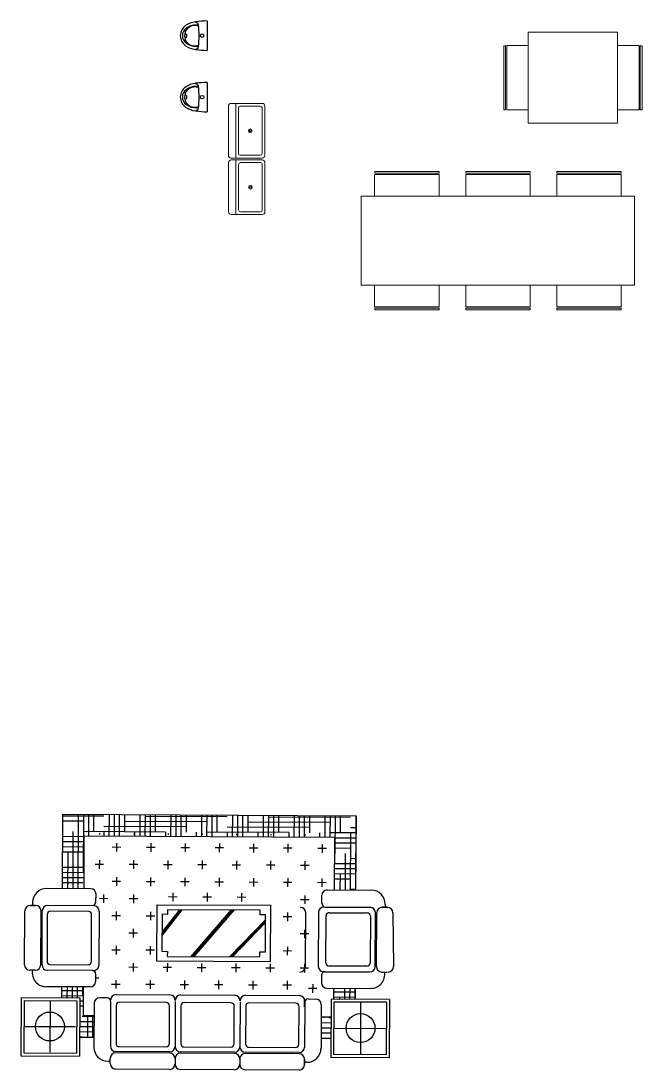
# Model space of a CAD drawing. Header units: millimetres. Extents: x 6919 to 14039, y 2520 to 4279.
# Drawn here: x 7371 to 7712, y 3694 to 4270 of the extents above; entities that cross this region are included whole.
import ezdxf

# ---------------------------------------------------------------- set-up
doc = ezdxf.new("R2010")
doc.units = ezdxf.units.MM
doc.layers.add('Edges', color=7, linetype='Continuous')
doc.layers.add('Furniture', color=252, linetype='Continuous', lineweight=0)

# ---------------------------------------------------------------- blocks, each defined once
blk = doc.blocks.new('URINARIO E-01')
at = {"layer": 'Edges'}
blk.add_line((-0.179, 0), (0.179, 0), dxfattribs=at)
blk.add_circle((0, -0.062), 0.0217, dxfattribs=at)
for centre, radius, start, end in [((1.552, 0.066), 1.733, 182.1803, 186.902), ((-0.13, -0.137), 0.0309, 96.1787, 179.6284), ((0, -1.337), 1.238, 90, 96.1787), ((-0.099, -0.134), 0.0309, 94.7005, 178.5474), ((0.049, -0.148), 0.173, 170.4634, 186.3292), ((-0.061, -0.13), 0.0619, 162.6845, 170.4634), ((0, -1.337), 1.238, 83.8213, 90), ((0.099, -0.134), 0.0309, 1.4526, 85.2995), ((0.061, -0.13), 0.0619, 9.5366, 17.3155), ((-0.049, -0.148), 0.173, 353.6708, 9.5366), ((0.13, -0.137), 0.0309, 0.3716, 83.8213), ((-1.552, 0.066), 1.733, 353.098, 357.8197), ((0.102, -0.11), 0.272, 186.902, 214.3731), ((0.068, -0.138), 0.198, 178.5474, 216.6603), ((0, -0.153), 0.124, 186.3292, 270), ((0, -0.279), 0.0309, 90, 170.5862), ((0, -0.153), 0.124, 270, 353.6708), ((0, -0.279), 0.0309, 9.4138, 90), ((-0.068, -0.138), 0.198, 323.3397, 1.4526), ((-0.102, -0.11), 0.272, 325.6269, 353.098), ((0, -0.179), 0.149, 214.3731, 270), ((0, -0.192), 0.111, 215.476, 270), ((0, -0.192), 0.111, 270, 324.524), ((0, -0.179), 0.149, 270, 325.6269)]:
    blk.add_arc(centre, radius, start, end, dxfattribs=at)
blk = doc.blocks.new('Sink-single - 30 in top')
blk.add_line((-15, -3.999996), (15, -3.999996))
for points in [[(-13.5, 0), (13.5, 0)], [(-15, -18.499996), (-15, -1.5)], [(-12.5, -5.499996), (12.5, -5.499996)], [(15, -1.5), (15, -18.499996)], [(-13.5, -17.499996), (-13.5, -6.499996)], [(13.5, -6.499996), (13.5, -17.499996)], [(13.5, -19.999996), (-13.5, -19.999996)], [(12.5, -18.499996), (-12.5, -18.499996)]]:
    blk.add_lwpolyline(points)
for radius in [1, 0.5]:
    blk.add_circle((0, -11.999996), radius)
for centre, radius, start, end in [((-13.5, -1.5), 1.5, 90, 180), ((-12.5, -6.499996), 1, 90, 180), ((12.5, -6.499996), 1, 0, 90), ((13.5, -1.5), 1.5, 0, 90), ((-13.5, -18.499996), 1.5, 180, 270), ((-12.5, -17.499996), 1, 180, 270), ((12.5, -17.499996), 1, 270, 0), ((13.5, -18.499996), 1.5, 270, 0)]:
    blk.add_arc(centre, radius, start, end)
blk = doc.blocks.new('*U15')
at = {"layer": 'Furniture'}
for points in [[(-42.68, 0), (-7.32, 0), (-7.32, 11.85), (-42.68, 11.85)], [(-42.54, 12.53), (-7.33, 12.53), (-7.33, 13.5), (-42.54, 13.5)], [(7.32, 0), (42.68, 0), (42.68, 11.85), (7.32, 11.85)], [(7.46, 12.53), (42.67, 12.53), (42.67, 13.5), (7.46, 13.5)], [(57.32, 0), (92.68, 0), (92.68, 11.85), (57.32, 11.85)], [(57.46, 12.53), (92.67, 12.53), (92.67, 13.5), (57.46, 13.5)], [(-50, 0), (100, 0), (100, -48.94), (-50, -48.94)], [(-42.68, -48.94), (-7.32, -48.94), (-7.32, -60.79), (-42.68, -60.79)], [(7.32, -48.94), (42.68, -48.94), (42.68, -60.79), (7.32, -60.79)], [(57.32, -48.94), (92.68, -48.94), (92.68, -60.79), (57.32, -60.79)], [(-42.54, -61.47), (-7.33, -61.47), (-7.33, -62.44), (-42.54, -62.44)], [(7.46, -61.47), (42.67, -61.47), (42.67, -62.44), (7.46, -62.44)], [(57.46, -61.47), (92.67, -61.47), (92.67, -62.44), (57.46, -62.44)]]:
    blk.add_lwpolyline(points, close=True, dxfattribs=at)
blk = doc.blocks.new('*U16')
at = {"layer": 'Furniture'}
for points in [[(-42.68, 0), (-7.32, 0), (-7.32, 11.85), (-42.68, 11.85)], [(-42.54, 12.53), (-7.33, 12.53), (-7.33, 13.5), (-42.54, 13.5)], [(-50, 0), (0, 0), (0, -48.94), (-50, -48.94)], [(-42.68, -48.94), (-7.32, -48.94), (-7.32, -60.79), (-42.68, -60.79)], [(-42.54, -61.47), (-7.33, -61.47), (-7.33, -62.44), (-42.54, -62.44)]]:
    blk.add_lwpolyline(points, close=True, dxfattribs=at)
blk = doc.blocks.new('Sofa')
at = {"true_color": 0x636466}
h = blk.add_hatch(dxfattribs=at)
h.set_pattern_fill('HOUND', color=251, scale=1.777755, angle=539.70477, style=0)
h.set_pattern_definition([(179.7048, (-404.0725, -108.7845), (-11.303135, -2.763981), [45.15497, -22.5775]), (269.7048, (-404.0725, -108.7845), (2.880315, 11.274051), [45.15497, -22.5775])])
h.paths.add_polyline_path([(-168.45, 9.56), (-160.49, 9.52), (-160.43, 21.37), (-166.32, 21.4), (-166.24, 37.25), (-178.09, 37.31), (-178.12, 31.32), (-168.34, 31.27)])
h.paths.add_polyline_path([(-35.8, 8.88), (-30.44, 8.85), (-30.37, 20.7), (-35.73, 20.73)])
h.paths.add_polyline_path([(-17.1, 30.49), (-17.07, 36.48), (-28.92, 36.54), (-28.95, 30.55)])
h.paths.add_polyline_path([(-177.6, 132.1), (-177.81, 91.27), (-165.96, 91.21), (-165.81, 120.19), (-28.49, 119.48), (-28.64, 90.51), (-16.79, 90.45), (-16.58, 131.27)])
at = {"color": 251, "true_color": 0x636466}
for p, q in [((-177.81, 91.27), (-177.6, 132.1)), ((-177.6, 132.1), (-16.58, 131.27)), ((-16.58, 131.27), (-16.79, 90.45)), ((-157.47, 121.63), (-157.47, 121.01)), ((-138.65, 121.53), (-138.65, 120.91)), ((-119.84, 121.43), (-119.84, 120.81)), ((-101.02, 121.34), (-101.03, 120.72)), ((-82.21, 121.24), (-82.21, 120.62)), ((-63.39, 121.14), (-63.4, 120.52)), ((-44.58, 121.05), (-44.58, 120.43)), ((-165.96, 91.21), (-165.81, 120.19)), ((-165.81, 120.19), (-28.49, 119.48)), ((-148.09, 116.26), (-148.11, 111.55)), ((-129.27, 116.16), (-129.3, 111.46)), ((-110.46, 116.06), (-110.48, 111.36)), ((-91.64, 115.97), (-91.67, 111.26)), ((-72.83, 115.87), (-72.85, 111.16)), ((-54.01, 115.77), (-54.04, 111.07)), ((-35.2, 115.67), (-35.22, 110.97)), ((-28.49, 119.48), (-28.64, 90.51)), ((-145.75, 113.89), (-150.45, 113.92)), ((-126.93, 113.8), (-131.64, 113.82)), ((-108.12, 113.7), (-112.82, 113.72)), ((-89.3, 113.6), (-94.01, 113.63)), ((-70.49, 113.5), (-75.19, 113.53)), ((-51.67, 113.41), (-56.38, 113.43)), ((-32.86, 113.31), (-37.56, 113.33)), ((-155.2, 104.53), (-159.91, 104.56)), ((-157.54, 106.9), (-157.57, 102.19)), ((-136.39, 104.44), (-141.09, 104.46)), ((-138.73, 106.8), (-138.75, 102.1)), ((-117.57, 104.34), (-122.28, 104.36)), ((-119.91, 106.7), (-119.94, 102)), ((-98.76, 104.24), (-103.46, 104.27)), ((-101.1, 106.61), (-101.12, 101.9)), ((-79.94, 104.15), (-84.65, 104.17)), ((-82.28, 106.51), (-82.31, 101.81)), ((-61.13, 104.05), (-65.83, 104.07)), ((-63.47, 106.41), (-63.49, 101.71)), ((-42.32, 103.95), (-47.02, 103.98)), ((-44.66, 106.32), (-44.68, 101.61)), ((-145.84, 95.08), (-150.55, 95.1)), ((-148.18, 97.44), (-148.21, 92.74)), ((-127.03, 94.98), (-131.73, 95.01)), ((-129.37, 97.34), (-129.39, 92.64)), ((-108.21, 94.88), (-112.92, 94.91)), ((-110.55, 97.25), (-110.58, 92.54)), ((-89.4, 94.79), (-94.1, 94.81)), ((-91.74, 97.15), (-91.76, 92.45)), ((-70.59, 94.69), (-75.29, 94.71)), ((-72.93, 97.05), (-72.95, 92.35)), ((-51.77, 94.59), (-56.48, 94.62)), ((-54.11, 96.96), (-54.14, 92.25)), ((-32.96, 94.5), (-37.66, 94.52)), ((-35.3, 96.86), (-35.32, 92.16)), ((-162.32, 91.19), (-186.45, 91.32)), ((-159.4, 83.93), (-159.37, 88.22)), ((-155.19, 88.07), (-155.21, 83.37)), ((-138.82, 87.99), (-138.85, 83.28)), ((-114.8, 86.63), (-119.5, 86.65)), ((-117.14, 88.99), (-117.16, 84.29)), ((-95.98, 86.53), (-100.69, 86.55)), ((-98.32, 88.89), (-98.35, 84.19)), ((-77.17, 86.43), (-81.87, 86.46)), ((-79.51, 88.8), (-79.53, 84.09)), ((-44.75, 87.5), (-44.78, 82.8)), ((-35.37, 83.29), (-35.35, 87.58)), ((-32.37, 90.53), (-8.24, 90.4)), ((-195.49, 81.98), (-192.52, 81.96)), ((-192.52, 81.95), (-195.49, 81.96)), ((-194.19, 83.66), (-194.2, 82.47)), ((-160.55, 81.8), (-185.88, 81.93)), ((-161.18, 81.8), (-185.88, 81.93)), ((-152.85, 85.71), (-157.55, 85.73)), ((-136.48, 85.62), (-141.19, 85.65)), ((-125.91, 51.31), (-125.75, 82.41)), ((-125.75, 82.41), (-63.54, 82.09)), ((-63.54, 82.09), (-63.7, 50.99)), ((-42.41, 85.14), (-47.12, 85.16)), ((-34.24, 81.15), (-8.91, 81.02)), ((-33.61, 81.14), (-8.91, 81.02)), ((0.7, 80.97), (-2.27, 80.98)), ((-2.27, 80.97), (0.7, 80.95)), ((-0.58, 82.66), (-0.58, 81.47)), ((-198.62, 49.4), (-198.47, 79.03)), ((-189.73, 49.36), (-189.58, 78.98)), ((-189.01, 49.37), (-188.86, 78.98)), ((-186.14, 77.05), (-186.28, 51.31)), ((-163.55, 78.71), (-184.36, 78.81)), ((-161.92, 51.18), (-161.78, 76.92)), ((-157.6, 78.82), (-157.75, 49.21)), ((-145.94, 76.26), (-150.64, 76.29)), ((-148.28, 78.63), (-148.3, 73.92)), ((-127.13, 76.17), (-131.83, 76.19)), ((-129.47, 78.53), (-129.49, 73.83)), ((-123.04, 77.12), (-123.14, 56.8)), ((-113.57, 79.58), (-123.09, 67.43)), ((-113.22, 79.58), (-123.09, 66.98)), ((-112.88, 79.58), (-123.09, 66.54)), ((-112.53, 79.58), (-123.09, 66.09)), ((-112.19, 79.58), (-123.07, 65.68)), ((-120.1, 77.11), (-123.04, 77.12)), ((-120.09, 79.66), (-120.1, 77.11)), ((-69.22, 79.4), (-120.09, 79.66)), ((-85.41, 79.44), (-107.32, 53.95)), ((-85.06, 79.44), (-106.98, 53.95)), ((-84.72, 79.43), (-106.63, 53.95)), ((-84.37, 79.43), (-106.29, 53.94)), ((-84.02, 79.43), (-105.94, 53.94)), ((-83.68, 79.43), (-105.6, 53.94)), ((-69.23, 76.85), (-69.22, 79.4)), ((-66.21, 76.83), (-69.23, 76.85)), ((-66.31, 56.51), (-66.21, 76.83)), ((-51.87, 75.78), (-56.57, 75.8)), ((-54.21, 78.14), (-54.23, 73.44)), ((-44.39, 48.36), (-44.24, 77.99)), ((-37.22, 78.2), (-37.37, 48.59)), ((-33.19, 50.52), (-33.06, 76.26)), ((-31.27, 78.03), (-10.46, 77.92)), ((-8.7, 76.13), (-8.83, 50.39)), ((-6.11, 48.43), (-5.96, 78.04)), ((-5.4, 48.41), (-5.24, 78.03)), ((3.69, 78.01), (3.95, 48.39)), ((-138.92, 69.17), (-138.95, 64.47)), ((-66.22, 74.11), (-85.86, 53.87)), ((-66.22, 73.75), (-85.52, 53.87)), ((-66.23, 73.39), (-85.17, 53.87)), ((-66.23, 73.03), (-84.83, 53.87)), ((-66.23, 72.67), (-84.48, 53.86)), ((-136.58, 66.81), (-141.29, 66.83)), ((-42.51, 66.32), (-47.21, 66.35)), ((-44.85, 68.69), (-44.87, 63.98)), ((-148.38, 59.81), (-148.4, 55.11)), ((-129.56, 59.72), (-129.59, 55.01)), ((-54.31, 59.33), (-54.33, 54.62)), ((-146.04, 57.45), (-150.74, 57.47)), ((-127.22, 57.35), (-131.93, 57.38)), ((-123.14, 56.8), (-120.21, 56.79)), ((-120.21, 56.79), (-120.22, 54.05)), ((-120.22, 54.05), (-69.35, 53.79)), ((-69.35, 53.79), (-69.34, 56.53)), ((-69.34, 56.53), (-66.31, 56.51)), ((-51.97, 56.96), (-56.67, 56.99)), ((-192.71, 46.39), (-195.67, 46.41)), ((-161.37, 46.25), (-186.07, 46.37)), ((-184.51, 49.52), (-163.7, 49.42)), ((-136.68, 47.99), (-141.38, 48.02)), ((-139.02, 50.36), (-139.04, 45.65)), ((-63.7, 50.99), (-125.91, 51.31)), ((-117.86, 47.9), (-122.57, 47.92)), ((-120.2, 50.26), (-120.23, 45.56)), ((-99.05, 47.8), (-103.75, 47.82)), ((-101.39, 50.16), (-101.41, 45.46)), ((-80.24, 47.7), (-84.94, 47.73)), ((-82.58, 50.07), (-82.6, 45.36)), ((-61.42, 47.61), (-66.12, 47.63)), ((-63.76, 49.97), (-63.79, 45.27)), ((-42.61, 47.51), (-47.31, 47.53)), ((-44.95, 49.87), (-44.97, 45.17)), ((-10.62, 48.63), (-31.42, 48.73)), ((-159.6, 44.46), (-159.62, 40.18)), ((-159.61, 42.32), (-157.79, 42.31)), ((-148.47, 41), (-148.5, 36.3)), ((-129.66, 40.9), (-129.68, 36.2)), ((-110.85, 40.8), (-110.87, 36.1)), ((-92.03, 40.71), (-92.06, 36)), ((-73.22, 40.61), (-73.24, 35.91)), ((-54.4, 40.51), (-54.43, 35.81)), ((-35.58, 43.83), (-35.6, 39.54)), ((-33.79, 45.59), (-9.09, 45.46)), ((-2.45, 45.41), (0.51, 45.4)), ((-162.6, 37.23), (-186.73, 37.35)), ((-178.12, 31.32), (-178.09, 37.31)), ((-166.32, 21.4), (-166.24, 37.25)), ((-146.13, 38.63), (-150.84, 38.66)), ((-127.32, 38.54), (-132.02, 38.56)), ((-108.51, 38.44), (-113.21, 38.47)), ((-89.69, 38.34), (-94.39, 38.37)), ((-70.88, 38.25), (-75.58, 38.27)), ((-52.06, 38.15), (-56.77, 38.17)), ((-38.03, 36.39), (-42.74, 36.42)), ((-40.37, 38.76), (-40.4, 34.05)), ((-32.65, 36.56), (-8.52, 36.44)), ((-28.92, 36.54), (-28.95, 30.55)), ((-17.07, 36.48), (-17.1, 30.49)), ((-200.42, 31.43), (-200.58, -0.57)), ((-200.42, 31.43), (-168.34, 31.27)), ((-198.83, 29.82), (-198.98, 1.03)), ((-198.83, 29.82), (-169.95, 29.68)), ((-184.64, 29.61), (-184.78, 1.43)), ((-169.95, 29.68), (-170.1, 0.88)), ((-168.34, 31.27), (-168.5, -0.73)), ((-153.13, 31.21), (-157.42, 31.23)), ((-151.36, 29.42), (-151.49, 4.73)), ((-148.38, 33.01), (-118.77, 32.86)), ((-120.75, 28.69), (-146.48, 28.82)), ((-115.83, 29.24), (-115.95, 4.54)), ((-112.84, 32.83), (-83.23, 32.67)), ((-80.27, 29.06), (-80.4, 4.36)), ((-77.29, 32.64), (-47.68, 32.49)), ((-45.04, 31.06), (-45.07, 26.35)), ((-44.73, 28.87), (-44.86, 4.18)), ((-42.93, 30.64), (-38.65, 30.62)), ((-30.32, 30.56), (-30.49, -1.44)), ((1.76, 30.39), (-30.32, 30.56)), ((-28.73, 28.95), (-28.88, 0.15)), ((0.15, 28.8), (-28.73, 28.95)), ((1.76, 30.39), (1.59, -1.61)), ((-160.4, 28.29), (-160.52, 4.15)), ((-148.27, 27.06), (-148.38, 6.25)), ((-119.09, 6.1), (-118.98, 26.9)), ((-112.73, 26.87), (-112.84, 6.07)), ((-85.21, 28.51), (-110.94, 28.64)), ((-83.55, 5.92), (-83.44, 26.72)), ((-77.18, 26.69), (-77.28, 5.89)), ((-49.65, 28.33), (-75.39, 28.46)), ((-47.99, 5.73), (-47.88, 26.54)), ((-35.7, 27.64), (-35.82, 3.51)), ((-14.04, 28.73), (-14.19, 0.55)), ((0.15, 28.8), (0, 0)), ((-160.43, 21.37), (-166.32, 21.4)), ((-30.37, 20.7), (-35.73, 20.73)), ((-170.62, 15.28), (-198.79, 15.42)), ((-28.21, 14.55), (-0.04, 14.4)), ((-160.49, 9.52), (-168.45, 9.56)), ((-30.44, 8.85), (-35.8, 8.88)), ((-198.98, 1.03), (-170.1, 0.88)), ((-118.92, 0.88), (-148.55, 1.03)), ((-118.93, 1.59), (-148.54, 1.75)), ((-146.61, 4.46), (-120.87, 4.33)), ((-83.38, 0.7), (-113.01, 0.85)), ((-83.39, 1.41), (-113, 1.56)), ((-111.07, 4.28), (-85.33, 4.15)), ((-47.84, 1.23), (-77.45, 1.38)), ((-47.82, 0.51), (-77.45, 0.67)), ((-75.51, 4.1), (-49.78, 3.97)), ((0, 0), (-28.88, 0.15)), ((-200.58, -0.57), (-168.5, -0.73)), ((-152.86, -3.59), (-151.67, -3.59)), ((-151.54, -4.88), (-151.53, -1.92)), ((-115.97, -2.1), (-115.99, -5.06)), ((-80.42, -2.28), (-80.43, -5.25)), ((-44.9, -5.43), (-44.88, -2.47)), ((-44.88, -2.47), (-44.89, -5.43)), ((-43.57, -4.15), (-44.75, -4.15)), ((1.59, -1.61), (-30.49, -1.44)), ((-118.96, -8.01), (-148.59, -7.86)), ((-83.43, -8.19), (-113.05, -8.04)), ((-47.87, -8.38), (-77.5, -8.22))]:
    blk.add_line(p, q, dxfattribs=at)
for centre in [(-184.7, 15.52), (-14.12, 14.64)]:
    blk.add_circle(centre, 7.95, dxfattribs=at)
for centre, radius, start, end in [((-186.49, 83.62), 7.7, 89.70477, 179.70477), ((-162.34, 88.23), 2.96, 359.70477, 89.70477), ((-32.39, 87.56), 2.96, 89.70477, 179.70477), ((-8.28, 82.7), 7.7, 359.70477, 89.70477), ((-195.5, 79.01), 2.96, 89.70477, 179.70477), ((-192.54, 79), 2.96, 359.70477, 89.70477), ((-185.9, 78.97), 2.96, 89.70477, 179.70477), ((-164.74, 85.44), 5.55, 319.02936, 344.2472), ((-160.56, 78.83), 2.96, 359.70477, 89.70477), ((-47.2, 78), 2.96, 359.70477, 89.70477), ((-34.26, 78.18), 2.96, 89.70477, 179.70477), ((-30.02, 84.74), 5.55, 195.16234, 220.38018), ((-8.92, 78.05), 2.96, 359.70477, 89.70477), ((-2.28, 78.02), 2.96, 89.70477, 179.70477), ((0.72, 77.99), 2.96, 0.50751, 90.50751), ((-184.37, 77.04), 1.78, 89.70477, 179.70477), ((-163.56, 76.93), 1.78, 359.70477, 89.70477), ((-31.28, 76.25), 1.78, 89.70477, 179.70477), ((-10.47, 76.14), 1.78, 359.70477, 89.70477), ((-195.66, 49.39), 2.96, 179.70477, 269.70477), ((-186.69, 45.06), 7.7, 169.84333, 269.70477), ((-192.69, 49.37), 2.96, 269.70477, 359.70477), ((-186.05, 49.35), 2.96, 179.70477, 269.70477), ((-184.5, 51.3), 1.78, 179.70477, 269.70477), ((-163.69, 51.19), 1.78, 269.70477, 359.70477), ((-160.91, 49.38), 3.16, 261.62039, 356.8926), ((-161.38, 44.47), 1.78, 359.70477, 89.70477), ((-47.35, 48.37), 2.96, 269.70477, 359.70477), ((-34.22, 48.73), 3.16, 182.51695, 277.78916), ((-31.41, 50.51), 1.78, 179.70477, 269.70477), ((-10.61, 50.4), 1.78, 269.70477, 359.70477), ((-9.07, 48.44), 2.96, 269.70477, 359.70477), ((-2.43, 48.39), 2.96, 179.70477, 269.70477), ((0.99, 48.36), 2.96, 270.50751, 0.50751), ((-33.8, 43.82), 1.78, 89.70477, 179.70477), ((-8.48, 44.14), 7.7, 269.70477, 9.56622), ((-162.58, 40.19), 2.96, 269.70477, 359.70477), ((-32.63, 39.52), 2.96, 179.70477, 269.70477), ((-157.43, 28.27), 2.96, 89.70477, 179.70477), ((-153.14, 29.43), 1.78, 359.70477, 89.70477), ((-148.4, 30.05), 2.96, 89.70477, 179.70477), ((-146.49, 27.05), 1.78, 89.70477, 179.70477), ((-118.78, 29.89), 2.96, 359.70477, 89.70477), ((-112.86, 29.86), 2.96, 89.70477, 179.70477), ((-83.25, 29.71), 2.96, 359.70477, 89.70477), ((-77.3, 29.68), 2.96, 89.70477, 179.70477), ((-47.69, 29.53), 2.96, 359.70477, 89.70477), ((-42.94, 28.87), 1.78, 89.70477, 179.70477), ((-38.66, 27.66), 2.96, 359.70477, 89.70477), ((-120.76, 26.91), 1.78, 359.70477, 89.70477), ((-110.95, 26.86), 1.78, 89.70477, 179.70477), ((-85.22, 26.73), 1.78, 359.70477, 89.70477), ((-75.4, 26.68), 1.78, 89.70477, 179.70477), ((-49.66, 26.55), 1.78, 359.70477, 89.70477), ((-146.6, 6.24), 1.78, 179.70477, 269.70477), ((-120.86, 6.11), 1.78, 269.70477, 359.70477), ((-111.06, 6.06), 1.78, 179.70477, 269.70477), ((-85.32, 5.93), 1.78, 269.70477, 359.70477), ((-75.51, 5.88), 1.78, 179.70477, 269.70477), ((-152.82, 4.12), 7.7, 179.70477, 269.70477), ((-148.56, -1.93), 2.96, 89.70477, 179.70477), ((-148.53, 4.71), 2.96, 179.70477, 269.70477), ((-118.92, 4.56), 2.96, 269.70477, 359.70477), ((-118.93, -2.08), 2.96, 359.70477, 89.70477), ((-113.02, -2.11), 2.96, 89.70477, 179.70477), ((-112.99, 4.53), 2.96, 179.70477, 269.70477), ((-83.38, 4.37), 2.96, 269.70477, 359.70477), ((-83.39, -2.27), 2.96, 359.70477, 89.70477), ((-77.47, -2.3), 2.96, 89.70477, 179.70477), ((-77.43, 4.34), 2.96, 179.70477, 269.70477), ((-49.77, 5.74), 1.78, 269.70477, 359.70477), ((-47.82, 4.19), 2.96, 269.70477, 359.70477), ((-47.84, -2.45), 2.96, 359.70477, 89.70477), ((-43.53, 3.55), 7.7, 269.70477, 359.70477), ((-148.58, -4.89), 2.96, 179.70477, 269.70477), ((-118.95, -5.05), 2.96, 269.70477, 359.70477), ((-113.04, -5.08), 2.96, 179.70477, 269.70477), ((-83.41, -5.23), 2.96, 269.70477, 359.70477), ((-77.48, -5.26), 2.96, 179.70477, 269.70477), ((-47.86, -5.41), 2.96, 269.70477, 359.70477)]:
    blk.add_arc(centre, radius, start, end, dxfattribs=at)

msp = doc.modelspace()

# ---------------------------------------------------------------- block references
msp.add_blockref('Sofa', (7571.93, 3702.11))
at = {"layer": 'Furniture', "color": 251, "true_color": 0x636466, "xscale": 45.04062061949767, "yscale": 45.04062061949767, "zscale": 45.04062061949767, "rotation": 270}
for p in [(7473.62, 4261.75), (7473.62, 4228.02)]:
    msp.add_blockref('URINARIO E-01', p, dxfattribs=at)
at = {"layer": 'Furniture'}
for name, p, rotation in [('*U16', (7698.9, 4213.71), 270), ('Sink-single - 30 in top', (7485.27, 4209.55), 90), ('Sink-single - 30 in top', (7485.33, 4178.53), 90)]:
    msp.add_blockref(name, p, dxfattribs=dict(at, rotation=rotation))
msp.add_blockref('*U15', (7608.24, 4173.65), dxfattribs=at)

doc.saveas('drawing.dxf')
